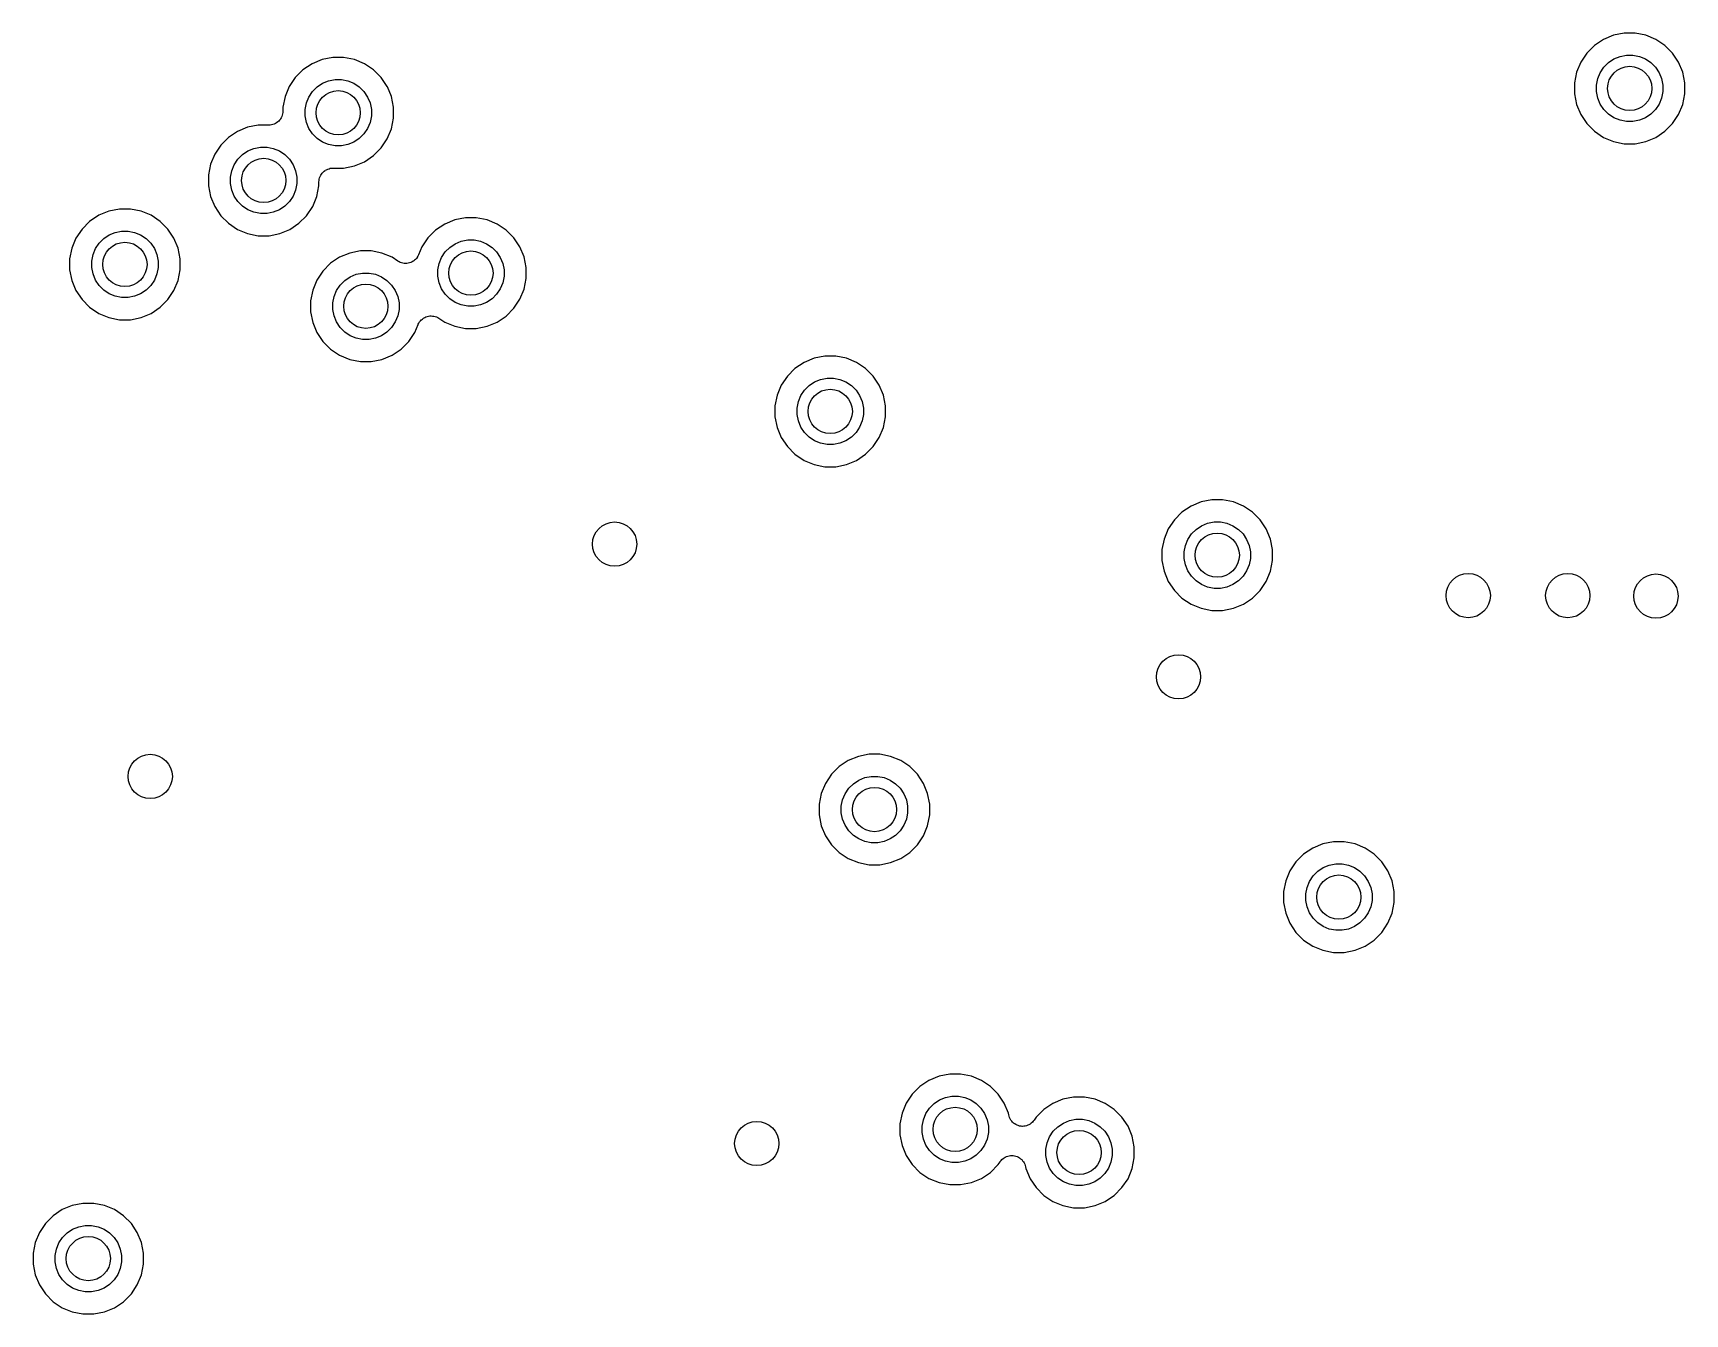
# Model space of a CAD drawing. Extents: x 76.5 to 170.2, y -170.2 to -83.1.
# Drawn here: x 118.06 to 133, y -111.57 to -99.99 of the extents above; entities that cross this region are included whole.
import ezdxf

# ---------------------------------------------------------------- set-up
doc = ezdxf.new("R2010")
doc.units = 0
doc.header["$MEASUREMENT"] = 0
doc.layers.add('BLACK', color=7, linetype='CONTINUOUS')

msp = doc.modelspace()

# ---------------------------------------------------------------- linework, layer by layer
at = {"layer": 'BLACK', "linetype": 'CONTINUOUS'}
for p, q in [((132.184, -100.097), (132.115, -100.167)), ((132.266, -100.043), (132.184, -100.097)), ((132.357, -100.005), (132.266, -100.043)), ((132.454, -99.9857), (132.357, -100.005)), ((132.552, -99.9857), (132.454, -99.9857)), ((132.649, -100.005), (132.552, -99.9857)), ((132.74, -100.043), (132.649, -100.005)), ((132.822, -100.097), (132.74, -100.043)), ((132.891, -100.167), (132.822, -100.097)), ((120.677, -100.225), (120.586, -100.263)), ((120.774, -100.206), (120.677, -100.225)), ((120.872, -100.206), (120.774, -100.206)), ((120.969, -100.225), (120.872, -100.206)), ((121.06, -100.263), (120.969, -100.225)), ((132.115, -100.167), (132.06, -100.249)), ((132.312, -100.253), (132.361, -100.22)), ((132.361, -100.22), (132.416, -100.197)), ((132.416, -100.197), (132.474, -100.186)), ((132.474, -100.186), (132.533, -100.186)), ((132.533, -100.186), (132.591, -100.197)), ((132.591, -100.197), (132.645, -100.22)), ((132.645, -100.22), (132.694, -100.253)), ((132.946, -100.249), (132.891, -100.167)), ((120.435, -100.387), (120.38, -100.469)), ((120.504, -100.317), (120.435, -100.387)), ((120.586, -100.263), (120.504, -100.317)), ((121.142, -100.317), (121.06, -100.263)), ((121.211, -100.387), (121.142, -100.317)), ((121.266, -100.469), (121.211, -100.387)), ((132.022, -100.34), (132.003, -100.436)), ((132.06, -100.249), (132.022, -100.34)), ((132.215, -100.398), (132.237, -100.344)), ((132.237, -100.344), (132.27, -100.294)), ((132.27, -100.294), (132.312, -100.253)), ((132.694, -100.253), (132.736, -100.294)), ((132.736, -100.294), (132.769, -100.344)), ((132.769, -100.344), (132.792, -100.398)), ((132.984, -100.34), (132.946, -100.249)), ((133.003, -100.436), (132.984, -100.34)), ((120.38, -100.469), (120.342, -100.56)), ((120.557, -100.564), (120.59, -100.514)), ((120.59, -100.514), (120.632, -100.473)), ((120.632, -100.473), (120.681, -100.44)), ((120.681, -100.44), (120.736, -100.417)), ((120.736, -100.417), (120.794, -100.406)), ((120.794, -100.406), (120.853, -100.406)), ((120.853, -100.406), (120.911, -100.417)), ((120.911, -100.417), (120.965, -100.44)), ((120.965, -100.44), (121.014, -100.473)), ((121.014, -100.473), (121.056, -100.514)), ((121.056, -100.514), (121.089, -100.564)), ((121.268, -100.473), (121.266, -100.469)), ((121.304, -100.56), (121.268, -100.473)), ((132.003, -100.436), (132.003, -100.535)), ((132.003, -100.535), (132.022, -100.632)), ((132.203, -100.456), (132.215, -100.398)), ((132.203, -100.515), (132.203, -100.456)), ((132.215, -100.573), (132.203, -100.515)), ((132.792, -100.398), (132.803, -100.456)), ((132.803, -100.515), (132.792, -100.573)), ((132.803, -100.456), (132.803, -100.515)), ((132.984, -100.632), (133.003, -100.535)), ((133.003, -100.535), (133.003, -100.436)), ((120.323, -100.693), (120.322, -100.704)), ((120.342, -100.56), (120.323, -100.656)), ((120.323, -100.656), (120.323, -100.691)), ((120.323, -100.691), (120.323, -100.692)), ((120.323, -100.692), (120.323, -100.692)), ((120.323, -100.692), (120.323, -100.692)), ((120.323, -100.692), (120.323, -100.693)), ((120.523, -100.676), (120.535, -100.618)), ((120.523, -100.735), (120.523, -100.676)), ((120.535, -100.618), (120.557, -100.564)), ((121.089, -100.564), (121.112, -100.618)), ((121.112, -100.618), (121.123, -100.676)), ((121.123, -100.676), (121.123, -100.735)), ((121.323, -100.656), (121.304, -100.56)), ((121.323, -100.755), (121.323, -100.656)), ((132.022, -100.632), (132.06, -100.723)), ((132.237, -100.628), (132.215, -100.573)), ((132.27, -100.677), (132.237, -100.628)), ((132.312, -100.719), (132.27, -100.677)), ((132.736, -100.677), (132.694, -100.719)), ((132.769, -100.628), (132.736, -100.677)), ((132.792, -100.573), (132.769, -100.628)), ((132.946, -100.723), (132.984, -100.632)), ((120.003, -100.837), (119.912, -100.875)), ((120.1, -100.818), (120.003, -100.837)), ((120.196, -100.818), (120.1, -100.818)), ((120.208, -100.817), (120.196, -100.818)), ((120.22, -100.816), (120.208, -100.817)), ((120.221, -100.815), (120.22, -100.815)), ((120.22, -100.815), (120.22, -100.816)), ((120.232, -100.812), (120.221, -100.815)), ((120.244, -100.809), (120.232, -100.812)), ((120.255, -100.803), (120.244, -100.808)), ((120.244, -100.808), (120.244, -100.808)), ((120.244, -100.808), (120.244, -100.809)), ((120.266, -100.797), (120.255, -100.803)), ((120.276, -100.789), (120.266, -100.797)), ((120.266, -100.797), (120.266, -100.797)), ((120.266, -100.797), (120.266, -100.797)), ((120.285, -100.782), (120.276, -100.789)), ((120.286, -100.781), (120.285, -100.781)), ((120.285, -100.781), (120.285, -100.782)), ((120.293, -100.772), (120.286, -100.781)), ((120.301, -100.763), (120.293, -100.772)), ((120.307, -100.751), (120.301, -100.762)), ((120.301, -100.762), (120.301, -100.762)), ((120.301, -100.762), (120.301, -100.763)), ((120.313, -100.741), (120.307, -100.751)), ((120.317, -100.729), (120.313, -100.74)), ((120.313, -100.74), (120.313, -100.74)), ((120.313, -100.74), (120.313, -100.741)), ((120.32, -100.717), (120.317, -100.729)), ((120.322, -100.704), (120.32, -100.716)), ((120.32, -100.716), (120.32, -100.717)), ((120.32, -100.717), (120.32, -100.717)), ((120.535, -100.793), (120.523, -100.735)), ((120.557, -100.848), (120.535, -100.793)), ((121.112, -100.793), (121.089, -100.848)), ((121.123, -100.735), (121.112, -100.793)), ((121.304, -100.852), (121.323, -100.755)), ((132.06, -100.723), (132.115, -100.804)), ((132.115, -100.804), (132.184, -100.874)), ((132.361, -100.752), (132.312, -100.719)), ((132.416, -100.774), (132.361, -100.752)), ((132.474, -100.786), (132.416, -100.774)), ((132.533, -100.786), (132.474, -100.786)), ((132.591, -100.774), (132.533, -100.786)), ((132.645, -100.752), (132.591, -100.774)), ((132.694, -100.719), (132.645, -100.752)), ((132.822, -100.874), (132.891, -100.804)), ((132.891, -100.804), (132.946, -100.723)), ((132.946, -100.723), (132.946, -100.723)), ((119.83, -100.929), (119.761, -100.999)), ((119.912, -100.875), (119.83, -100.929)), ((120.59, -100.897), (120.557, -100.848)), ((120.632, -100.939), (120.59, -100.897)), ((120.681, -100.972), (120.632, -100.939)), ((120.736, -100.994), (120.681, -100.972)), ((120.794, -101.006), (120.736, -100.994)), ((120.911, -100.994), (120.853, -101.006)), ((120.965, -100.972), (120.911, -100.994)), ((121.014, -100.939), (120.965, -100.972)), ((121.056, -100.897), (121.014, -100.939)), ((121.089, -100.848), (121.056, -100.897)), ((121.211, -101.024), (121.266, -100.943)), ((121.266, -100.943), (121.304, -100.852)), ((132.184, -100.874), (132.266, -100.929)), ((132.266, -100.929), (132.357, -100.966)), ((132.357, -100.966), (132.454, -100.986)), ((132.454, -100.986), (132.552, -100.986)), ((132.552, -100.986), (132.649, -100.966)), ((132.649, -100.966), (132.74, -100.929)), ((132.74, -100.929), (132.822, -100.874)), ((119.706, -101.081), (119.668, -101.172)), ((119.761, -100.999), (119.706, -101.081)), ((119.883, -101.176), (119.916, -101.127)), ((119.916, -101.127), (119.958, -101.085)), ((119.958, -101.085), (120.007, -101.052)), ((120.007, -101.052), (120.061, -101.029)), ((120.061, -101.029), (120.119, -101.018)), ((120.119, -101.018), (120.179, -101.018)), ((120.179, -101.018), (120.236, -101.029)), ((120.236, -101.029), (120.291, -101.052)), ((120.291, -101.052), (120.34, -101.085)), ((120.34, -101.085), (120.382, -101.127)), ((120.382, -101.127), (120.415, -101.176)), ((120.853, -101.006), (120.794, -101.006)), ((121.06, -101.149), (121.142, -101.094)), ((121.142, -101.094), (121.211, -101.024)), ((119.668, -101.172), (119.649, -101.269)), ((119.649, -101.269), (119.649, -101.367)), ((119.849, -101.288), (119.861, -101.23)), ((119.849, -101.347), (119.849, -101.288)), ((119.861, -101.23), (119.883, -101.176)), ((120.415, -101.176), (120.437, -101.23)), ((120.437, -101.23), (120.449, -101.288)), ((120.449, -101.288), (120.449, -101.347)), ((120.655, -101.295), (120.659, -101.283)), ((120.659, -101.283), (120.665, -101.272)), ((120.659, -101.283), (120.659, -101.283)), ((120.659, -101.283), (120.659, -101.283)), ((120.665, -101.272), (120.671, -101.262)), ((120.671, -101.261), (120.679, -101.252)), ((120.671, -101.262), (120.671, -101.261)), ((120.671, -101.261), (120.671, -101.261)), ((120.679, -101.252), (120.686, -101.243)), ((120.686, -101.243), (120.687, -101.242)), ((120.687, -101.242), (120.696, -101.234)), ((120.687, -101.242), (120.687, -101.242)), ((120.696, -101.234), (120.706, -101.227)), ((120.706, -101.226), (120.717, -101.221)), ((120.706, -101.227), (120.706, -101.226)), ((120.706, -101.227), (120.706, -101.227)), ((120.717, -101.221), (120.728, -101.215)), ((120.728, -101.215), (120.74, -101.212)), ((120.728, -101.215), (120.728, -101.215)), ((120.728, -101.215), (120.728, -101.215)), ((120.74, -101.212), (120.751, -101.208)), ((120.751, -101.208), (120.752, -101.208)), ((120.752, -101.208), (120.764, -101.207)), ((120.752, -101.208), (120.752, -101.208)), ((120.764, -101.207), (120.776, -101.206)), ((120.776, -101.206), (120.872, -101.206)), ((120.872, -101.206), (120.969, -101.186)), ((120.969, -101.186), (121.06, -101.149)), ((119.649, -101.367), (119.668, -101.464)), ((119.861, -101.405), (119.849, -101.347)), ((119.883, -101.46), (119.861, -101.405)), ((120.437, -101.405), (120.415, -101.46)), ((120.449, -101.347), (120.437, -101.405)), ((120.63, -101.464), (120.649, -101.367)), ((120.649, -101.331), (120.65, -101.319)), ((120.649, -101.332), (120.649, -101.331)), ((120.649, -101.333), (120.649, -101.332)), ((120.649, -101.332), (120.649, -101.332)), ((120.649, -101.332), (120.649, -101.332)), ((120.649, -101.367), (120.649, -101.333)), ((120.65, -101.319), (120.652, -101.307)), ((120.652, -101.306), (120.655, -101.295)), ((120.652, -101.307), (120.652, -101.306)), ((120.652, -101.307), (120.652, -101.307)), ((118.845, -101.577), (118.748, -101.596)), ((118.943, -101.577), (118.845, -101.577)), ((119.04, -101.596), (118.943, -101.577)), ((119.668, -101.464), (119.706, -101.555)), ((119.706, -101.555), (119.761, -101.637)), ((119.916, -101.509), (119.883, -101.46)), ((119.958, -101.551), (119.916, -101.509)), ((120.007, -101.584), (119.958, -101.551)), ((120.061, -101.606), (120.007, -101.584)), ((120.291, -101.584), (120.236, -101.606)), ((120.34, -101.551), (120.291, -101.584)), ((120.382, -101.509), (120.34, -101.551)), ((120.415, -101.46), (120.382, -101.509)), ((120.537, -101.637), (120.592, -101.555)), ((120.592, -101.555), (120.63, -101.464)), ((118.575, -101.688), (118.506, -101.758)), ((118.657, -101.633), (118.575, -101.688)), ((118.748, -101.596), (118.657, -101.633)), ((119.131, -101.633), (119.04, -101.596)), ((119.213, -101.688), (119.131, -101.633)), ((119.282, -101.758), (119.213, -101.688)), ((119.761, -101.637), (119.83, -101.706)), ((119.83, -101.706), (119.912, -101.761)), ((120.119, -101.618), (120.061, -101.606)), ((120.179, -101.618), (120.119, -101.618)), ((120.236, -101.606), (120.179, -101.618)), ((120.386, -101.761), (120.468, -101.706)), ((120.468, -101.706), (120.537, -101.637)), ((121.786, -101.713), (121.704, -101.767)), ((121.877, -101.675), (121.786, -101.713)), ((121.974, -101.656), (121.877, -101.675)), ((122.072, -101.656), (121.974, -101.656)), ((122.169, -101.675), (122.072, -101.656)), ((122.26, -101.713), (122.169, -101.675)), ((122.342, -101.767), (122.26, -101.713)), ((118.451, -101.84), (118.413, -101.931)), ((118.506, -101.758), (118.451, -101.84)), ((118.628, -101.934), (118.661, -101.885)), ((118.661, -101.885), (118.703, -101.844)), ((118.703, -101.844), (118.752, -101.811)), ((118.752, -101.811), (118.806, -101.788)), ((118.806, -101.788), (118.864, -101.777)), ((118.864, -101.777), (118.924, -101.777)), ((118.924, -101.777), (118.981, -101.788)), ((118.981, -101.788), (119.036, -101.811)), ((119.036, -101.811), (119.085, -101.844)), ((119.085, -101.844), (119.127, -101.885)), ((119.127, -101.885), (119.16, -101.934)), ((119.337, -101.84), (119.282, -101.758)), ((119.375, -101.931), (119.337, -101.84)), ((119.912, -101.761), (120.003, -101.799)), ((120.003, -101.799), (120.1, -101.818)), ((120.1, -101.818), (120.198, -101.818)), ((120.198, -101.818), (120.295, -101.799)), ((120.295, -101.799), (120.386, -101.761)), ((121.635, -101.837), (121.58, -101.919)), ((121.704, -101.767), (121.635, -101.837)), ((121.832, -101.923), (121.881, -101.89)), ((121.881, -101.89), (121.936, -101.867)), ((121.936, -101.867), (121.994, -101.856)), ((121.994, -101.856), (122.053, -101.856)), ((122.053, -101.856), (122.111, -101.867)), ((122.111, -101.867), (122.165, -101.89)), ((122.165, -101.89), (122.214, -101.923)), ((122.411, -101.837), (122.342, -101.767)), ((122.466, -101.919), (122.411, -101.837)), ((118.413, -101.931), (118.394, -102.027)), ((118.394, -102.027), (118.394, -102.126)), ((118.594, -102.047), (118.606, -101.989)), ((118.606, -101.989), (118.628, -101.934)), ((119.16, -101.934), (119.182, -101.989)), ((119.182, -101.989), (119.194, -102.047)), ((119.394, -102.027), (119.375, -101.931)), ((119.394, -102.126), (119.394, -102.027)), ((120.836, -102.013), (120.754, -102.067)), ((120.927, -101.975), (120.836, -102.013)), ((121.024, -101.956), (120.927, -101.975)), ((121.122, -101.956), (121.024, -101.956)), ((121.219, -101.975), (121.122, -101.956)), ((121.31, -102.013), (121.219, -101.975)), ((121.362, -102.048), (121.31, -102.013)), ((121.512, -102.04), (121.503, -102.048)), ((121.522, -102.033), (121.512, -102.04)), ((121.53, -102.023), (121.522, -102.032)), ((121.522, -102.032), (121.522, -102.033)), ((121.522, -102.033), (121.522, -102.033)), ((121.538, -102.014), (121.53, -102.023)), ((121.544, -102.003), (121.538, -102.013)), ((121.538, -102.013), (121.538, -102.014)), ((121.538, -102.014), (121.538, -102.014)), ((121.55, -101.992), (121.544, -102.003)), ((121.58, -101.919), (121.55, -101.991)), ((121.55, -101.991), (121.55, -101.992)), ((121.55, -101.992), (121.55, -101.992)), ((121.55, -101.992), (121.55, -101.992)), ((121.55, -101.992), (121.55, -101.992)), ((121.735, -102.068), (121.757, -102.014)), ((121.757, -102.014), (121.79, -101.964)), ((121.79, -101.964), (121.832, -101.923)), ((122.214, -101.923), (122.256, -101.964)), ((122.256, -101.964), (122.289, -102.014)), ((122.289, -102.014), (122.312, -102.068)), ((122.504, -102.01), (122.466, -101.919)), ((122.523, -102.106), (122.504, -102.01)), ((118.394, -102.126), (118.413, -102.222)), ((118.594, -102.106), (118.594, -102.047)), ((118.606, -102.164), (118.594, -102.106)), ((118.628, -102.219), (118.606, -102.164)), ((119.182, -102.164), (119.16, -102.219)), ((119.194, -102.106), (119.182, -102.164)), ((119.194, -102.047), (119.194, -102.106)), ((119.375, -102.222), (119.394, -102.126)), ((120.685, -102.137), (120.63, -102.219)), ((120.754, -102.067), (120.685, -102.137)), ((120.931, -102.19), (120.986, -102.167)), ((120.986, -102.167), (121.044, -102.156)), ((121.044, -102.156), (121.103, -102.156)), ((121.103, -102.156), (121.161, -102.167)), ((121.161, -102.167), (121.215, -102.19)), ((121.373, -102.053), (121.362, -102.048)), ((121.384, -102.059), (121.373, -102.053)), ((121.396, -102.063), (121.384, -102.059)), ((121.384, -102.059), (121.384, -102.059)), ((121.384, -102.059), (121.384, -102.059)), ((121.407, -102.066), (121.396, -102.063)), ((121.408, -102.066), (121.407, -102.066)), ((121.408, -102.067), (121.408, -102.066)), ((121.42, -102.068), (121.408, -102.067)), ((121.432, -102.069), (121.42, -102.068)), ((121.433, -102.069), (121.432, -102.069)), ((121.432, -102.069), (121.432, -102.069)), ((121.445, -102.068), (121.433, -102.069)), ((121.457, -102.067), (121.445, -102.068)), ((121.469, -102.063), (121.457, -102.067)), ((121.457, -102.067), (121.457, -102.067)), ((121.457, -102.067), (121.457, -102.067)), ((121.48, -102.06), (121.469, -102.063)), ((121.481, -102.06), (121.48, -102.06)), ((121.492, -102.054), (121.481, -102.06)), ((121.481, -102.06), (121.481, -102.06)), ((121.502, -102.048), (121.492, -102.054)), ((121.503, -102.048), (121.502, -102.048)), ((121.503, -102.048), (121.503, -102.048)), ((121.723, -102.126), (121.735, -102.068)), ((121.723, -102.185), (121.723, -102.126)), ((121.735, -102.243), (121.723, -102.185)), ((122.312, -102.068), (122.323, -102.126)), ((122.323, -102.185), (122.312, -102.243)), ((122.323, -102.126), (122.323, -102.185)), ((122.523, -102.205), (122.523, -102.106)), ((118.413, -102.222), (118.451, -102.313)), ((118.451, -102.313), (118.506, -102.395)), ((118.661, -102.268), (118.628, -102.219)), ((118.703, -102.31), (118.661, -102.268)), ((118.752, -102.342), (118.703, -102.31)), ((119.085, -102.31), (119.036, -102.342)), ((119.127, -102.268), (119.085, -102.31)), ((119.16, -102.219), (119.127, -102.268)), ((119.282, -102.395), (119.33, -102.323)), ((119.33, -102.323), (119.337, -102.313)), ((119.33, -102.323), (119.33, -102.323)), ((119.337, -102.313), (119.375, -102.222)), ((120.592, -102.31), (120.573, -102.406)), ((120.63, -102.219), (120.592, -102.31)), ((120.785, -102.368), (120.807, -102.314)), ((120.807, -102.314), (120.84, -102.264)), ((120.84, -102.264), (120.882, -102.223)), ((120.882, -102.223), (120.931, -102.19)), ((121.215, -102.19), (121.264, -102.223)), ((121.264, -102.223), (121.306, -102.264)), ((121.306, -102.264), (121.339, -102.314)), ((121.339, -102.314), (121.362, -102.368)), ((121.757, -102.298), (121.735, -102.243)), ((121.79, -102.347), (121.757, -102.298)), ((122.289, -102.298), (122.256, -102.347)), ((122.312, -102.243), (122.289, -102.298)), ((122.466, -102.393), (122.504, -102.302)), ((122.504, -102.302), (122.523, -102.205)), ((118.506, -102.395), (118.575, -102.465)), ((118.575, -102.465), (118.657, -102.52)), ((118.806, -102.365), (118.752, -102.342)), ((118.864, -102.377), (118.806, -102.365)), ((118.924, -102.377), (118.864, -102.377)), ((118.981, -102.365), (118.924, -102.377)), ((119.036, -102.342), (118.981, -102.365)), ((119.131, -102.52), (119.213, -102.465)), ((119.213, -102.465), (119.282, -102.395)), ((120.573, -102.406), (120.573, -102.505)), ((120.773, -102.426), (120.785, -102.368)), ((120.773, -102.485), (120.773, -102.426)), ((120.785, -102.543), (120.773, -102.485)), ((121.362, -102.368), (121.373, -102.426)), ((121.373, -102.485), (121.362, -102.543)), ((121.373, -102.426), (121.373, -102.485)), ((121.832, -102.389), (121.79, -102.347)), ((121.881, -102.422), (121.832, -102.389)), ((121.936, -102.444), (121.881, -102.422)), ((121.994, -102.456), (121.936, -102.444)), ((122.053, -102.456), (121.994, -102.456)), ((122.111, -102.444), (122.053, -102.456)), ((122.165, -102.422), (122.111, -102.444)), ((122.214, -102.389), (122.165, -102.422)), ((122.256, -102.347), (122.214, -102.389)), ((122.342, -102.544), (122.411, -102.474)), ((122.411, -102.474), (122.466, -102.393)), ((118.657, -102.52), (118.748, -102.557)), ((118.748, -102.557), (118.845, -102.577)), ((118.845, -102.577), (118.943, -102.577)), ((118.943, -102.577), (119.04, -102.557)), ((119.04, -102.557), (119.131, -102.52)), ((120.573, -102.505), (120.592, -102.602)), ((120.592, -102.602), (120.63, -102.693)), ((120.807, -102.598), (120.785, -102.543)), ((120.84, -102.647), (120.807, -102.598)), ((121.339, -102.598), (121.306, -102.647)), ((121.362, -102.543), (121.339, -102.598)), ((121.516, -102.693), (121.546, -102.621)), ((121.546, -102.62), (121.547, -102.619)), ((121.546, -102.621), (121.546, -102.62)), ((121.546, -102.62), (121.546, -102.62)), ((121.546, -102.62), (121.546, -102.62)), ((121.547, -102.619), (121.552, -102.608)), ((121.552, -102.608), (121.558, -102.598)), ((121.558, -102.598), (121.559, -102.597)), ((121.558, -102.598), (121.558, -102.598)), ((121.559, -102.597), (121.566, -102.588)), ((121.566, -102.588), (121.574, -102.579)), ((121.574, -102.579), (121.575, -102.578)), ((121.574, -102.579), (121.574, -102.579)), ((121.575, -102.578), (121.584, -102.571)), ((121.584, -102.571), (121.593, -102.563)), ((121.593, -102.563), (121.594, -102.563)), ((121.594, -102.563), (121.605, -102.557)), ((121.594, -102.563), (121.594, -102.563)), ((121.605, -102.557), (121.615, -102.552)), ((121.615, -102.552), (121.616, -102.552)), ((121.616, -102.551), (121.627, -102.548)), ((121.616, -102.552), (121.616, -102.551)), ((121.627, -102.548), (121.639, -102.545)), ((121.639, -102.545), (121.639, -102.545)), ((121.639, -102.545), (121.64, -102.545)), ((121.64, -102.545), (121.652, -102.543)), ((121.652, -102.543), (121.664, -102.542)), ((121.664, -102.542), (121.664, -102.542)), ((121.664, -102.542), (121.664, -102.542)), ((121.664, -102.542), (121.676, -102.544)), ((121.676, -102.544), (121.688, -102.545)), ((121.688, -102.545), (121.689, -102.545)), ((121.689, -102.545), (121.689, -102.545)), ((121.689, -102.545), (121.701, -102.549)), ((121.701, -102.549), (121.712, -102.552)), ((121.712, -102.552), (121.712, -102.552)), ((121.712, -102.552), (121.713, -102.552)), ((121.713, -102.552), (121.723, -102.558)), ((121.723, -102.558), (121.734, -102.564)), ((121.734, -102.564), (121.786, -102.599)), ((121.786, -102.599), (121.877, -102.636)), ((121.877, -102.636), (121.974, -102.656)), ((122.072, -102.656), (122.169, -102.636)), ((122.169, -102.636), (122.26, -102.599)), ((122.26, -102.599), (122.342, -102.544)), ((120.63, -102.693), (120.685, -102.774)), ((120.685, -102.774), (120.754, -102.844)), ((120.882, -102.689), (120.84, -102.647)), ((120.931, -102.722), (120.882, -102.689)), ((120.986, -102.744), (120.931, -102.722)), ((121.044, -102.756), (120.986, -102.744)), ((121.103, -102.756), (121.044, -102.756)), ((121.161, -102.744), (121.103, -102.756)), ((121.215, -102.722), (121.161, -102.744)), ((121.264, -102.689), (121.215, -102.722)), ((121.306, -102.647), (121.264, -102.689)), ((121.392, -102.844), (121.461, -102.774)), ((121.461, -102.774), (121.516, -102.693)), ((121.974, -102.656), (122.072, -102.656)), ((120.754, -102.844), (120.836, -102.899)), ((120.836, -102.899), (120.927, -102.936)), ((120.927, -102.936), (121.024, -102.956)), ((121.122, -102.956), (121.219, -102.936)), ((121.219, -102.936), (121.31, -102.899)), ((121.31, -102.899), (121.392, -102.844)), ((125.127, -102.925), (125.036, -102.963)), ((125.224, -102.906), (125.127, -102.925)), ((125.322, -102.906), (125.224, -102.906)), ((125.419, -102.925), (125.322, -102.906)), ((125.51, -102.963), (125.419, -102.925)), ((121.024, -102.956), (121.122, -102.956)), ((124.954, -103.017), (124.885, -103.087)), ((125.036, -102.963), (124.954, -103.017)), ((125.592, -103.017), (125.51, -102.963)), ((125.661, -103.087), (125.592, -103.017)), ((124.83, -103.169), (124.792, -103.26)), ((124.885, -103.087), (124.83, -103.169)), ((125.007, -103.264), (125.04, -103.214)), ((125.04, -103.214), (125.082, -103.173)), ((125.082, -103.173), (125.131, -103.14)), ((125.131, -103.14), (125.186, -103.117)), ((125.186, -103.117), (125.244, -103.106)), ((125.244, -103.106), (125.303, -103.106)), ((125.303, -103.106), (125.361, -103.117)), ((125.361, -103.117), (125.415, -103.14)), ((125.415, -103.14), (125.464, -103.173)), ((125.464, -103.173), (125.506, -103.214)), ((125.506, -103.214), (125.539, -103.264)), ((125.716, -103.169), (125.661, -103.087)), ((125.754, -103.26), (125.716, -103.169)), ((124.792, -103.26), (124.773, -103.356)), ((124.773, -103.356), (124.773, -103.455)), ((124.973, -103.376), (124.985, -103.318)), ((124.973, -103.435), (124.973, -103.376)), ((124.985, -103.318), (125.007, -103.264)), ((125.539, -103.264), (125.562, -103.318)), ((125.562, -103.318), (125.573, -103.376)), ((125.573, -103.376), (125.573, -103.435)), ((125.773, -103.356), (125.754, -103.26)), ((125.773, -103.455), (125.773, -103.356)), ((124.773, -103.455), (124.792, -103.552)), ((124.985, -103.493), (124.973, -103.435)), ((125.007, -103.548), (124.985, -103.493)), ((125.562, -103.493), (125.539, -103.548)), ((125.573, -103.435), (125.562, -103.493)), ((125.754, -103.552), (125.773, -103.455)), ((124.792, -103.552), (124.83, -103.643)), ((124.83, -103.643), (124.885, -103.724)), ((125.04, -103.597), (125.007, -103.548)), ((125.082, -103.639), (125.04, -103.597)), ((125.131, -103.672), (125.082, -103.639)), ((125.186, -103.694), (125.131, -103.672)), ((125.415, -103.672), (125.361, -103.694)), ((125.464, -103.639), (125.415, -103.672)), ((125.506, -103.597), (125.464, -103.639)), ((125.539, -103.548), (125.506, -103.597)), ((125.661, -103.724), (125.716, -103.643)), ((125.716, -103.643), (125.754, -103.552)), ((124.885, -103.724), (124.954, -103.794)), ((124.954, -103.794), (125.036, -103.849)), ((125.244, -103.706), (125.186, -103.694)), ((125.303, -103.706), (125.244, -103.706)), ((125.361, -103.694), (125.303, -103.706)), ((125.51, -103.849), (125.592, -103.794)), ((125.592, -103.794), (125.661, -103.724)), ((125.036, -103.849), (125.127, -103.886)), ((125.127, -103.886), (125.224, -103.906)), ((125.224, -103.906), (125.322, -103.906)), ((125.322, -103.906), (125.419, -103.886)), ((125.419, -103.886), (125.51, -103.849)), ((128.536, -104.263), (128.454, -104.317)), ((128.627, -104.225), (128.536, -104.263)), ((128.724, -104.206), (128.627, -104.225)), ((128.822, -104.206), (128.724, -104.206)), ((128.919, -104.225), (128.822, -104.206)), ((129.01, -104.263), (128.919, -104.225)), ((129.092, -104.317), (129.01, -104.263)), ((128.385, -104.387), (128.33, -104.469)), ((128.454, -104.317), (128.385, -104.387)), ((128.631, -104.44), (128.686, -104.417)), ((128.686, -104.417), (128.744, -104.406)), ((128.744, -104.406), (128.803, -104.406)), ((128.803, -104.406), (128.861, -104.417)), ((128.861, -104.417), (128.915, -104.44)), ((129.157, -104.383), (129.092, -104.317)), ((129.161, -104.387), (129.157, -104.383)), ((129.157, -104.383), (129.157, -104.383)), ((129.216, -104.469), (129.161, -104.387)), ((128.292, -104.56), (128.273, -104.656)), ((128.33, -104.469), (128.292, -104.56)), ((128.485, -104.618), (128.507, -104.564)), ((128.507, -104.564), (128.54, -104.514)), ((128.54, -104.514), (128.582, -104.473)), ((128.582, -104.473), (128.631, -104.44)), ((128.915, -104.44), (128.964, -104.473)), ((128.964, -104.473), (129.006, -104.514)), ((129.006, -104.514), (129.039, -104.564)), ((129.039, -104.564), (129.062, -104.618)), ((129.254, -104.56), (129.216, -104.469)), ((129.273, -104.656), (129.254, -104.56)), ((128.273, -104.656), (128.273, -104.755)), ((128.473, -104.676), (128.485, -104.618)), ((128.473, -104.735), (128.473, -104.676)), ((129.062, -104.618), (129.073, -104.676)), ((129.073, -104.676), (129.073, -104.735)), ((129.273, -104.755), (129.273, -104.656)), ((128.273, -104.755), (128.292, -104.852)), ((128.292, -104.852), (128.33, -104.943)), ((128.485, -104.793), (128.473, -104.735)), ((128.507, -104.848), (128.485, -104.793)), ((128.54, -104.897), (128.507, -104.848)), ((129.039, -104.848), (129.006, -104.897)), ((129.062, -104.793), (129.039, -104.848)), ((129.073, -104.735), (129.062, -104.793)), ((129.216, -104.943), (129.254, -104.852)), ((129.254, -104.852), (129.273, -104.755)), ((128.33, -104.943), (128.385, -105.024)), ((128.385, -105.024), (128.454, -105.094)), ((128.582, -104.939), (128.54, -104.897)), ((128.631, -104.972), (128.582, -104.939)), ((128.686, -104.994), (128.631, -104.972)), ((128.744, -105.006), (128.686, -104.994)), ((128.803, -105.006), (128.744, -105.006)), ((128.861, -104.994), (128.803, -105.006)), ((128.915, -104.972), (128.861, -104.994)), ((128.964, -104.939), (128.915, -104.972)), ((129.006, -104.897), (128.964, -104.939)), ((129.092, -105.094), (129.161, -105.024)), ((129.161, -105.024), (129.216, -104.943)), ((128.454, -105.094), (128.536, -105.149)), ((128.536, -105.149), (128.627, -105.186)), ((128.919, -105.186), (129.01, -105.149)), ((129.01, -105.149), (129.092, -105.094)), ((128.627, -105.186), (128.724, -105.206)), ((128.724, -105.206), (128.822, -105.206)), ((128.822, -105.206), (128.919, -105.186)), ((125.624, -106.506), (125.527, -106.525)), ((125.722, -106.506), (125.624, -106.506)), ((125.819, -106.525), (125.722, -106.506)), ((125.354, -106.617), (125.285, -106.687)), ((125.436, -106.563), (125.354, -106.617)), ((125.527, -106.525), (125.436, -106.563)), ((125.91, -106.563), (125.819, -106.525)), ((125.992, -106.617), (125.91, -106.563)), ((126.061, -106.687), (125.992, -106.617)), ((125.23, -106.769), (125.192, -106.86)), ((125.285, -106.687), (125.23, -106.769)), ((125.407, -106.864), (125.44, -106.814)), ((125.44, -106.814), (125.482, -106.773)), ((125.482, -106.773), (125.531, -106.74)), ((125.531, -106.74), (125.586, -106.717)), ((125.586, -106.717), (125.644, -106.706)), ((125.644, -106.706), (125.703, -106.706)), ((125.703, -106.706), (125.761, -106.717)), ((125.761, -106.717), (125.815, -106.74)), ((125.815, -106.74), (125.864, -106.773)), ((125.864, -106.773), (125.906, -106.814)), ((125.906, -106.814), (125.939, -106.864)), ((126.116, -106.769), (126.061, -106.687)), ((126.154, -106.86), (126.116, -106.769)), ((125.192, -106.86), (125.173, -106.956)), ((125.173, -106.956), (125.173, -107.055)), ((125.373, -106.976), (125.385, -106.918)), ((125.385, -106.918), (125.407, -106.864)), ((125.939, -106.864), (125.962, -106.918)), ((125.962, -106.918), (125.973, -106.976)), ((126.173, -106.956), (126.154, -106.86)), ((126.173, -107.055), (126.173, -106.956)), ((125.173, -107.055), (125.192, -107.152)), ((125.373, -107.035), (125.373, -106.976)), ((125.385, -107.093), (125.373, -107.035)), ((125.407, -107.148), (125.385, -107.093)), ((125.962, -107.093), (125.939, -107.148)), ((125.973, -107.035), (125.962, -107.093)), ((125.973, -106.976), (125.973, -107.035)), ((126.154, -107.152), (126.173, -107.055)), ((125.192, -107.152), (125.23, -107.243)), ((125.23, -107.243), (125.285, -107.324)), ((125.44, -107.197), (125.407, -107.148)), ((125.482, -107.239), (125.44, -107.197)), ((125.531, -107.272), (125.482, -107.239)), ((125.864, -107.239), (125.815, -107.272)), ((125.906, -107.197), (125.864, -107.239)), ((125.939, -107.148), (125.906, -107.197)), ((126.061, -107.324), (126.116, -107.243)), ((126.116, -107.243), (126.154, -107.152)), ((125.285, -107.324), (125.354, -107.394)), ((125.354, -107.394), (125.436, -107.449)), ((125.586, -107.294), (125.531, -107.272)), ((125.644, -107.306), (125.586, -107.294)), ((125.703, -107.306), (125.644, -107.306)), ((125.761, -107.294), (125.703, -107.306)), ((125.815, -107.272), (125.761, -107.294)), ((125.91, -107.449), (125.992, -107.394)), ((125.992, -107.394), (126.061, -107.324)), ((129.554, -107.409), (129.485, -107.479)), ((129.636, -107.354), (129.554, -107.409)), ((129.727, -107.316), (129.636, -107.354)), ((129.824, -107.297), (129.727, -107.316)), ((129.922, -107.297), (129.824, -107.297)), ((130.019, -107.316), (129.922, -107.297)), ((130.11, -107.354), (130.019, -107.316)), ((130.192, -107.409), (130.11, -107.354)), ((130.261, -107.479), (130.192, -107.409)), ((125.436, -107.449), (125.527, -107.486)), ((125.527, -107.486), (125.624, -107.506)), ((125.624, -107.506), (125.722, -107.506)), ((125.722, -107.506), (125.819, -107.486)), ((125.819, -107.486), (125.91, -107.449)), ((129.43, -107.56), (129.392, -107.651)), ((129.485, -107.479), (129.43, -107.56)), ((129.64, -107.606), (129.682, -107.564)), ((129.682, -107.564), (129.731, -107.531)), ((129.731, -107.531), (129.786, -107.509)), ((129.786, -107.509), (129.844, -107.497)), ((129.844, -107.497), (129.903, -107.497)), ((129.903, -107.497), (129.961, -107.509)), ((129.961, -107.509), (130.015, -107.531)), ((130.015, -107.531), (130.064, -107.564)), ((130.064, -107.564), (130.106, -107.606)), ((130.316, -107.56), (130.261, -107.479)), ((130.354, -107.651), (130.316, -107.56)), ((129.392, -107.651), (129.373, -107.748)), ((129.573, -107.768), (129.585, -107.71)), ((129.585, -107.71), (129.607, -107.655)), ((129.607, -107.655), (129.64, -107.606)), ((130.106, -107.606), (130.139, -107.655)), ((130.139, -107.655), (130.162, -107.71)), ((130.162, -107.71), (130.173, -107.768)), ((130.373, -107.748), (130.354, -107.651)), ((129.373, -107.748), (129.373, -107.847)), ((129.373, -107.847), (129.392, -107.943)), ((129.573, -107.827), (129.573, -107.768)), ((129.585, -107.885), (129.573, -107.827)), ((130.173, -107.827), (130.162, -107.885)), ((130.173, -107.768), (130.173, -107.827)), ((130.354, -107.943), (130.373, -107.847)), ((130.373, -107.847), (130.373, -107.748)), ((129.392, -107.943), (129.43, -108.034)), ((129.607, -107.939), (129.585, -107.885)), ((129.64, -107.989), (129.607, -107.939)), ((129.682, -108.03), (129.64, -107.989)), ((130.106, -107.989), (130.064, -108.03)), ((130.139, -107.939), (130.106, -107.989)), ((130.162, -107.885), (130.139, -107.939)), ((130.316, -108.034), (130.354, -107.943)), ((129.43, -108.034), (129.485, -108.116)), ((129.485, -108.116), (129.554, -108.186)), ((129.731, -108.063), (129.682, -108.03)), ((129.786, -108.086), (129.731, -108.063)), ((129.844, -108.097), (129.786, -108.086)), ((129.903, -108.097), (129.844, -108.097)), ((129.961, -108.086), (129.903, -108.097)), ((130.015, -108.063), (129.961, -108.086)), ((130.064, -108.03), (130.015, -108.063)), ((130.203, -108.175), (130.261, -108.116)), ((130.261, -108.116), (130.316, -108.034)), ((129.554, -108.186), (129.636, -108.24)), ((129.636, -108.24), (129.727, -108.278)), ((129.727, -108.278), (129.824, -108.297)), ((129.824, -108.297), (129.922, -108.297)), ((129.922, -108.297), (130.019, -108.278)), ((130.019, -108.278), (130.11, -108.24)), ((130.11, -108.24), (130.192, -108.186)), ((130.192, -108.186), (130.203, -108.175)), ((130.203, -108.175), (130.203, -108.175)), ((126.084, -109.509), (126.015, -109.579)), ((126.166, -109.454), (126.084, -109.509)), ((126.257, -109.416), (126.166, -109.454)), ((126.354, -109.397), (126.257, -109.416)), ((126.452, -109.397), (126.354, -109.397)), ((126.549, -109.416), (126.452, -109.397)), ((126.64, -109.454), (126.549, -109.416)), ((126.722, -109.509), (126.64, -109.454)), ((126.791, -109.579), (126.722, -109.509)), ((126.015, -109.579), (125.96, -109.66)), ((126.212, -109.664), (126.261, -109.631)), ((126.261, -109.631), (126.316, -109.609)), ((126.316, -109.609), (126.374, -109.597)), ((126.374, -109.597), (126.433, -109.597)), ((126.433, -109.597), (126.491, -109.609)), ((126.491, -109.609), (126.545, -109.631)), ((126.545, -109.631), (126.594, -109.664)), ((126.846, -109.66), (126.791, -109.579)), ((127.377, -109.625), (127.286, -109.663)), ((127.474, -109.606), (127.377, -109.625)), ((127.572, -109.606), (127.474, -109.606)), ((127.669, -109.625), (127.572, -109.606)), ((127.76, -109.663), (127.669, -109.625)), ((125.922, -109.751), (125.903, -109.848)), ((125.96, -109.66), (125.922, -109.751)), ((126.115, -109.81), (126.137, -109.755)), ((126.137, -109.755), (126.17, -109.706)), ((126.17, -109.706), (126.212, -109.664)), ((126.594, -109.664), (126.636, -109.706)), ((126.636, -109.706), (126.669, -109.755)), ((126.669, -109.755), (126.692, -109.81)), ((126.884, -109.751), (126.846, -109.66)), ((126.887, -109.767), (126.884, -109.751)), ((126.891, -109.779), (126.887, -109.767)), ((126.894, -109.791), (126.891, -109.779)), ((126.9, -109.802), (126.894, -109.791)), ((126.894, -109.791), (126.894, -109.791)), ((126.894, -109.791), (126.894, -109.791)), ((126.906, -109.813), (126.9, -109.802)), ((127.135, -109.787), (127.117, -109.813)), ((127.204, -109.717), (127.135, -109.787)), ((127.286, -109.663), (127.204, -109.717)), ((127.436, -109.817), (127.494, -109.806)), ((127.494, -109.806), (127.553, -109.806)), ((127.553, -109.806), (127.611, -109.817)), ((127.842, -109.717), (127.76, -109.663)), ((127.911, -109.787), (127.842, -109.717)), ((127.966, -109.869), (127.911, -109.787)), ((125.903, -109.848), (125.903, -109.947)), ((125.903, -109.947), (125.922, -110.043)), ((126.103, -109.868), (126.115, -109.81)), ((126.103, -109.927), (126.103, -109.868)), ((126.115, -109.985), (126.103, -109.927)), ((126.692, -109.81), (126.703, -109.868)), ((126.703, -109.927), (126.692, -109.985)), ((126.703, -109.868), (126.703, -109.927)), ((126.914, -109.822), (126.906, -109.813)), ((126.906, -109.813), (126.906, -109.813)), ((126.906, -109.813), (126.906, -109.813)), ((126.921, -109.832), (126.914, -109.822)), ((126.922, -109.832), (126.921, -109.832)), ((126.921, -109.832), (126.921, -109.832)), ((126.931, -109.84), (126.922, -109.832)), ((126.94, -109.848), (126.931, -109.84)), ((126.941, -109.848), (126.94, -109.848)), ((126.94, -109.848), (126.94, -109.848)), ((126.951, -109.854), (126.941, -109.848)), ((126.962, -109.86), (126.951, -109.854)), ((126.974, -109.863), (126.962, -109.86)), ((126.962, -109.86), (126.962, -109.86)), ((126.962, -109.86), (126.962, -109.86)), ((126.986, -109.867), (126.974, -109.863)), ((126.999, -109.868), (126.986, -109.867)), ((126.986, -109.867), (126.986, -109.867)), ((126.986, -109.867), (126.986, -109.867)), ((127.01, -109.87), (126.999, -109.868)), ((127.011, -109.87), (127.01, -109.87)), ((127.023, -109.868), (127.011, -109.87)), ((127.011, -109.87), (127.011, -109.87)), ((127.035, -109.867), (127.023, -109.868)), ((127.036, -109.867), (127.035, -109.867)), ((127.035, -109.867), (127.035, -109.867)), ((127.047, -109.864), (127.036, -109.867)), ((127.059, -109.86), (127.047, -109.864)), ((127.07, -109.855), (127.059, -109.86)), ((127.059, -109.86), (127.059, -109.86)), ((127.059, -109.86), (127.059, -109.86)), ((127.081, -109.849), (127.07, -109.855)), ((127.091, -109.841), (127.081, -109.849)), ((127.081, -109.849), (127.081, -109.849)), ((127.081, -109.849), (127.081, -109.849)), ((127.1, -109.834), (127.091, -109.841)), ((127.101, -109.833), (127.1, -109.833)), ((127.1, -109.833), (127.1, -109.834)), ((127.108, -109.824), (127.101, -109.833)), ((127.116, -109.815), (127.108, -109.824)), ((127.117, -109.813), (127.116, -109.814)), ((127.116, -109.814), (127.116, -109.814)), ((127.116, -109.814), (127.116, -109.814)), ((127.116, -109.814), (127.116, -109.815)), ((127.257, -109.964), (127.29, -109.914)), ((127.29, -109.914), (127.332, -109.873)), ((127.332, -109.873), (127.381, -109.84)), ((127.381, -109.84), (127.436, -109.817)), ((127.611, -109.817), (127.665, -109.84)), ((127.665, -109.84), (127.714, -109.873)), ((127.714, -109.873), (127.756, -109.914)), ((127.756, -109.914), (127.789, -109.964)), ((128.004, -109.96), (127.966, -109.869)), ((125.922, -110.043), (125.96, -110.134)), ((126.137, -110.039), (126.115, -109.985)), ((126.17, -110.089), (126.137, -110.039)), ((126.212, -110.13), (126.17, -110.089)), ((126.636, -110.089), (126.594, -110.13)), ((126.669, -110.039), (126.636, -110.089)), ((126.692, -109.985), (126.669, -110.039)), ((127.223, -110.076), (127.235, -110.018)), ((127.223, -110.135), (127.223, -110.076)), ((127.235, -110.018), (127.257, -109.964)), ((127.789, -109.964), (127.812, -110.018)), ((127.812, -110.018), (127.823, -110.076)), ((127.823, -110.076), (127.823, -110.135)), ((128.023, -110.056), (128.004, -109.96)), ((128.023, -110.155), (128.023, -110.056)), ((125.96, -110.134), (126.015, -110.216)), ((126.015, -110.216), (126.084, -110.286)), ((126.261, -110.163), (126.212, -110.13)), ((126.316, -110.186), (126.261, -110.163)), ((126.374, -110.197), (126.316, -110.186)), ((126.433, -110.197), (126.374, -110.197)), ((126.491, -110.186), (126.433, -110.197)), ((126.545, -110.163), (126.491, -110.186)), ((126.594, -110.13), (126.545, -110.163)), ((126.722, -110.286), (126.791, -110.216)), ((126.791, -110.216), (126.809, -110.19)), ((126.809, -110.19), (126.81, -110.189)), ((126.81, -110.188), (126.818, -110.179)), ((126.81, -110.189), (126.81, -110.188)), ((126.81, -110.189), (126.81, -110.189)), ((126.81, -110.189), (126.81, -110.189)), ((126.818, -110.179), (126.826, -110.17)), ((126.826, -110.169), (126.836, -110.162)), ((126.826, -110.17), (126.826, -110.169)), ((126.826, -110.17), (126.826, -110.17)), ((126.836, -110.162), (126.845, -110.154)), ((126.845, -110.154), (126.856, -110.148)), ((126.845, -110.154), (126.845, -110.154)), ((126.845, -110.154), (126.845, -110.154)), ((126.856, -110.148), (126.867, -110.143)), ((126.867, -110.142), (126.879, -110.139)), ((126.867, -110.143), (126.867, -110.142)), ((126.867, -110.143), (126.867, -110.143)), ((126.879, -110.139), (126.891, -110.136)), ((126.891, -110.136), (126.903, -110.134)), ((126.891, -110.136), (126.891, -110.136)), ((126.891, -110.136), (126.891, -110.136)), ((126.903, -110.134), (126.915, -110.133)), ((126.915, -110.133), (126.916, -110.133)), ((126.916, -110.133), (126.916, -110.133)), ((126.916, -110.133), (126.928, -110.135)), ((126.928, -110.135), (126.94, -110.136)), ((126.94, -110.136), (126.94, -110.136)), ((126.94, -110.136), (126.94, -110.136)), ((126.94, -110.136), (126.952, -110.14)), ((126.952, -110.14), (126.964, -110.143)), ((126.964, -110.143), (126.964, -110.143)), ((126.964, -110.143), (126.964, -110.143)), ((126.964, -110.143), (126.975, -110.149)), ((126.975, -110.149), (126.985, -110.155)), ((126.985, -110.155), (126.986, -110.155)), ((126.986, -110.155), (126.986, -110.155)), ((126.986, -110.155), (126.995, -110.163)), ((126.995, -110.163), (127.005, -110.171)), ((127.005, -110.171), (127.005, -110.171)), ((127.005, -110.171), (127.005, -110.171)), ((127.005, -110.171), (127.013, -110.181)), ((127.013, -110.181), (127.02, -110.19)), ((127.02, -110.19), (127.02, -110.19)), ((127.02, -110.19), (127.021, -110.19)), ((127.021, -110.19), (127.026, -110.201)), ((127.026, -110.201), (127.032, -110.212)), ((127.032, -110.212), (127.032, -110.212)), ((127.032, -110.212), (127.032, -110.212)), ((127.032, -110.212), (127.036, -110.224)), ((127.036, -110.224), (127.039, -110.236)), ((127.039, -110.236), (127.042, -110.252)), ((127.042, -110.252), (127.08, -110.343)), ((127.235, -110.193), (127.223, -110.135)), ((127.257, -110.248), (127.235, -110.193)), ((127.29, -110.297), (127.257, -110.248)), ((127.789, -110.248), (127.756, -110.297)), ((127.812, -110.193), (127.789, -110.248)), ((127.823, -110.135), (127.812, -110.193)), ((127.966, -110.343), (128.004, -110.252)), ((128.004, -110.252), (128.023, -110.155)), ((126.084, -110.286), (126.166, -110.34)), ((126.166, -110.34), (126.257, -110.378)), ((126.257, -110.378), (126.354, -110.397)), ((126.354, -110.397), (126.452, -110.397)), ((126.452, -110.397), (126.549, -110.378)), ((126.549, -110.378), (126.64, -110.34)), ((126.64, -110.34), (126.722, -110.286)), ((127.08, -110.343), (127.135, -110.424)), ((127.332, -110.339), (127.29, -110.297)), ((127.381, -110.372), (127.332, -110.339)), ((127.436, -110.394), (127.381, -110.372)), ((127.494, -110.406), (127.436, -110.394)), ((127.553, -110.406), (127.494, -110.406)), ((127.611, -110.394), (127.553, -110.406)), ((127.665, -110.372), (127.611, -110.394)), ((127.714, -110.339), (127.665, -110.372)), ((127.756, -110.297), (127.714, -110.339)), ((127.911, -110.424), (127.966, -110.343)), ((127.135, -110.424), (127.204, -110.494)), ((127.204, -110.494), (127.286, -110.549)), ((127.286, -110.549), (127.377, -110.586)), ((127.669, -110.586), (127.76, -110.549)), ((127.76, -110.549), (127.772, -110.541)), ((127.772, -110.541), (127.842, -110.494)), ((127.842, -110.494), (127.911, -110.424)), ((118.245, -110.678), (118.175, -110.748)), ((118.326, -110.623), (118.245, -110.678)), ((118.417, -110.586), (118.326, -110.623)), ((118.514, -110.566), (118.417, -110.586)), ((118.613, -110.566), (118.514, -110.566)), ((118.709, -110.586), (118.613, -110.566)), ((118.8, -110.623), (118.709, -110.586)), ((118.882, -110.678), (118.8, -110.623)), ((118.952, -110.748), (118.882, -110.678)), ((127.377, -110.586), (127.474, -110.606)), ((127.474, -110.606), (127.572, -110.606)), ((127.572, -110.606), (127.669, -110.586)), ((118.12, -110.83), (118.083, -110.921)), ((118.175, -110.748), (118.12, -110.83)), ((118.33, -110.875), (118.372, -110.833)), ((118.372, -110.833), (118.421, -110.801)), ((118.421, -110.801), (118.476, -110.778)), ((118.476, -110.778), (118.534, -110.766)), ((118.534, -110.766), (118.593, -110.766)), ((118.593, -110.766), (118.651, -110.778)), ((118.651, -110.778), (118.705, -110.801)), ((118.705, -110.801), (118.755, -110.833)), ((118.755, -110.833), (118.796, -110.875)), ((119.006, -110.83), (118.952, -110.748)), ((119.044, -110.921), (119.006, -110.83)), ((118.083, -110.921), (118.063, -111.017)), ((118.263, -111.037), (118.275, -110.979)), ((118.275, -110.979), (118.297, -110.924)), ((118.297, -110.924), (118.33, -110.875)), ((118.796, -110.875), (118.829, -110.924)), ((118.829, -110.924), (118.852, -110.979)), ((118.852, -110.979), (118.863, -111.037)), ((119.063, -111.017), (119.044, -110.921)), ((118.063, -111.017), (118.063, -111.116)), ((118.063, -111.116), (118.083, -111.212)), ((118.263, -111.096), (118.263, -111.037)), ((118.275, -111.154), (118.263, -111.096)), ((118.863, -111.096), (118.852, -111.154)), ((118.863, -111.037), (118.863, -111.096)), ((119.044, -111.212), (119.063, -111.116)), ((119.063, -111.116), (119.063, -111.017)), ((118.083, -111.212), (118.12, -111.303)), ((118.297, -111.209), (118.275, -111.154)), ((118.33, -111.258), (118.297, -111.209)), ((118.372, -111.3), (118.33, -111.258)), ((118.421, -111.332), (118.372, -111.3)), ((118.755, -111.3), (118.705, -111.332)), ((118.796, -111.258), (118.755, -111.3)), ((118.829, -111.209), (118.796, -111.258)), ((118.852, -111.154), (118.829, -111.209)), ((119.006, -111.303), (119.044, -111.212)), ((118.12, -111.303), (118.175, -111.385)), ((118.175, -111.385), (118.245, -111.455)), ((118.476, -111.355), (118.421, -111.332)), ((118.534, -111.366), (118.476, -111.355)), ((118.593, -111.366), (118.534, -111.366)), ((118.651, -111.355), (118.593, -111.366)), ((118.705, -111.332), (118.651, -111.355)), ((118.882, -111.455), (118.952, -111.385)), ((118.952, -111.385), (119.006, -111.303)), ((118.245, -111.455), (118.326, -111.51)), ((118.326, -111.51), (118.417, -111.547)), ((118.417, -111.547), (118.514, -111.566)), ((118.514, -111.566), (118.613, -111.566)), ((118.613, -111.566), (118.709, -111.547)), ((118.709, -111.547), (118.8, -111.51)), ((118.8, -111.51), (118.882, -111.455))]:
    msp.add_line(p, q, dxfattribs=at)
at = {"layer": 'BLACK'}
for centre in [(132.503, -100.486), (120.823, -100.706), (120.149, -101.318), (118.894, -102.077), (122.023, -102.156), (121.073, -102.456), (125.273, -103.406), (123.323, -104.606), (128.773, -104.706), (131.043, -105.072), (131.943, -105.072), (132.741, -105.076), (128.423, -105.806), (119.123, -106.706), (125.673, -107.006), (129.873, -107.797), (126.403, -109.897), (124.608, -110.025), (127.523, -110.106), (118.563, -111.066)]:
    msp.add_circle(centre, 0.2, dxfattribs=at)

doc.saveas('drawing.dxf')
